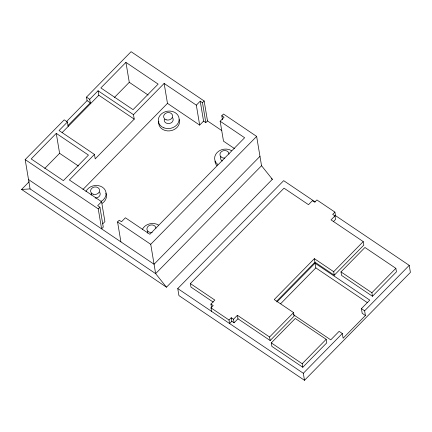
<?xml version="1.0" encoding="UTF-8"?>
<svg xmlns="http://www.w3.org/2000/svg" width="432" height="432" viewBox="0 0 432 432"><rect width="100%" height="100%" fill="white"/><g stroke="black" fill="none" stroke-linecap="round" stroke-linejoin="round"><path stroke-width="0.65" d="M222.469 119.723L221.805 115.733L223.479 114.026L256.635 136.404L261.544 165.731L272.381 179.285L166.471 287.188L155.633 273.634L30.078 188.919L25.175 159.592L64.19 119.837L67.408 122.008L68.159 126.468M68.002 125.528L90.293 102.811L87.075 100.64L86.486 97.119L131.08 51.689L204.158 100.996L207.495 120.938L221.848 130.621M66.636 121.462L87.075 100.64M56.263 133.369L31.18 158.927L63.374 180.646L88.457 155.088L56.263 133.369L59.6 153.311L78.473 166.045M67.408 122.008L59.049 130.529L94.462 154.424L95.207 158.879L134.228 119.124L133.483 114.669L98.069 90.774L89.705 99.295L90.455 103.75M125.939 62.381L100.856 87.934L133.051 109.658L158.134 84.1L125.939 62.381L129.276 82.323L148.149 95.056M62.116 132.619L98.815 95.234L98.069 90.774M166.471 287.188L21.6 189.443L29.165 181.737M44.734 168.458L59.6 153.311M114.41 97.465L129.276 82.323M94.462 154.424L69.379 179.977L101.574 201.701L104.911 221.643L102.74 223.852M133.483 114.669L164.138 83.435L196.333 105.154L199.67 125.096L203.569 121.122L200.232 101.18L196.333 105.154M82.933 189.508L167.476 103.378L164.138 83.435M101.574 201.701L97.67 205.675L99.922 207.198L103.264 227.14L101.59 228.841L98.253 208.899L25.175 159.592M98.253 208.899L99.922 207.198M207.495 120.938L205.826 122.645L202.489 102.697L204.158 100.996M120.906 241.877L117.569 221.935L119.243 220.228L121.495 221.751L125.393 217.771L149.861 234.284L244.625 137.738L220.158 121.23L224.057 117.25L221.805 115.733M261.544 165.731L155.633 273.634L150.73 244.307L256.635 136.404M259.972 156.346L154.067 264.249L28.512 179.534M213.214 302.098L190.971 287.091L190.382 283.57L284.029 188.163L308.497 204.671L312.395 200.696L314.653 202.214L316.883 199.946L334.908 212.107L335.497 215.627L409.223 265.367L410.4 272.408L304.49 380.311L178.934 295.596L177.757 288.56L283.667 180.657L315.252 201.965M211.54 307.573L210.951 304.058L214.85 300.078L190.382 283.57M211.561 311.369L210.973 307.849L213.203 305.575L210.951 304.058M231.233 317.741L231.822 321.262L229.592 323.53L229.003 320.009L231.233 317.741L233.485 319.259L234.074 322.78L237.978 318.805L237.384 315.284L233.485 319.259M334.908 212.107L332.678 214.38L334.935 215.897L335.524 219.418L333.353 221.627M334.935 215.897L331.031 219.877L363.226 241.596L363.814 245.117L334.271 275.216L314.955 262.181L314.366 258.665L274.234 299.554L293.549 312.584L294.138 316.105L270.167 340.524L237.978 318.805M334.606 216.535L335.497 215.627M276.712 301.147L314.955 262.181M276.961 301.979L315.041 263.185L369.77 300.11L361.411 308.632L362.194 313.324L365.413 315.495L343.116 338.213L342.333 333.52L339.115 331.349L330.75 339.865L293.333 314.62M280.568 303.799L315.824 267.878L315.041 263.185M270.167 340.524L269.579 337.009L293.549 312.584M334.271 275.216L333.682 271.696L363.226 241.596M271.301 342.889L295.267 318.465L326.176 339.32L326.765 342.841L302.794 367.259L271.89 346.405L271.301 342.889L302.206 363.739L302.794 367.259M340.978 271.895L364.943 247.477L395.852 268.331L396.441 271.847L372.47 296.271L341.566 275.416L340.978 271.895L371.882 292.75L372.47 296.271M302.206 363.739L326.176 339.32M371.882 292.75L395.852 268.331M304.49 380.311L303.313 373.275L342.333 333.52M365.413 315.495L364.63 310.802L409.223 265.367M21.6 189.443L30.078 188.919M200.232 101.18L202.489 102.697M203.569 121.122L205.826 122.645M167.476 103.378L199.67 125.096M234.614 148.673L223.495 141.172L220.158 121.23M271.258 178.529L272.381 179.285M98.815 95.234L134.228 119.124M86.486 97.119L89.705 99.295M314.366 258.665L333.682 271.696M315.824 267.878L367.205 302.546M361.411 308.632L364.63 310.802M117.569 221.935L150.73 244.307M237.384 315.284L269.579 337.009M231.822 321.262L234.074 322.78M210.973 307.849L229.003 320.009M177.757 288.56L303.313 373.275M216.967 165.731A10.487 8.716 -9.5 0 1 215.006 161.114M217.831 164.527A10.487 8.716 -9.5 0 1 217.156 152.501A10.487 8.716 -9.5 0 1 231.503 150.633M179.221 119.507A10.487 8.716 -9.5 0 1 169.555 130.891A10.487 8.716 -9.5 0 1 158.787 121.295M142.274 229.592A10.487 8.716 -9.5 0 1 158.485 225.029M152.21 232.4A4.531 3.764 -9.5 0 1 146.966 229.473A4.531 3.764 -9.5 0 1 150.946 224.98A4.531 3.764 -9.5 0 1 155.93 228.199M147.582 233.113A4.531 3.764 -9.5 0 1 147.76 231.212M99.549 192.073A4.531 3.764 -9.5 0 1 99.463 196.09A4.531 3.764 -9.5 0 1 95.116 198.002M91.238 195.097A4.531 3.764 -9.5 0 1 91.422 193.201M105.899 193.099A10.487 8.716 -9.5 0 1 102.19 203.353M85.936 191.576A10.487 8.716 -9.5 0 1 102.422 187.191A10.487 8.716 -9.5 0 1 101.007 201.479M224.791 158.069A4.531 3.764 -9.5 0 1 219.947 154.705A4.531 3.764 -9.5 0 1 224.419 150.541A4.531 3.764 -9.5 0 1 228.965 154.181M222.345 161.001A4.531 3.764 -9.5 0 1 220.957 156.443M172.568 117.677A4.531 3.764 -9.5 0 1 169.409 123.52A4.531 3.764 -9.5 0 1 164.311 119.183M163.906 127.84A10.487 8.716 -9.5 0 0 179.134 118.892A10.487 8.716 -9.5 0 0 163.075 112.741A10.487 8.716 -9.5 0 0 163.906 127.84M93.139 194.206A4.531 3.764 -9.5 0 0 99.592 190.188A4.531 3.764 -9.5 0 0 92.551 187.709A4.531 3.764 -9.5 0 0 93.139 194.206M166.158 119.81A4.531 3.764 -9.5 0 0 172.611 115.792A4.531 3.764 -9.5 0 0 165.575 113.314A4.531 3.764 -9.5 0 0 166.158 119.81"/></g></svg>
